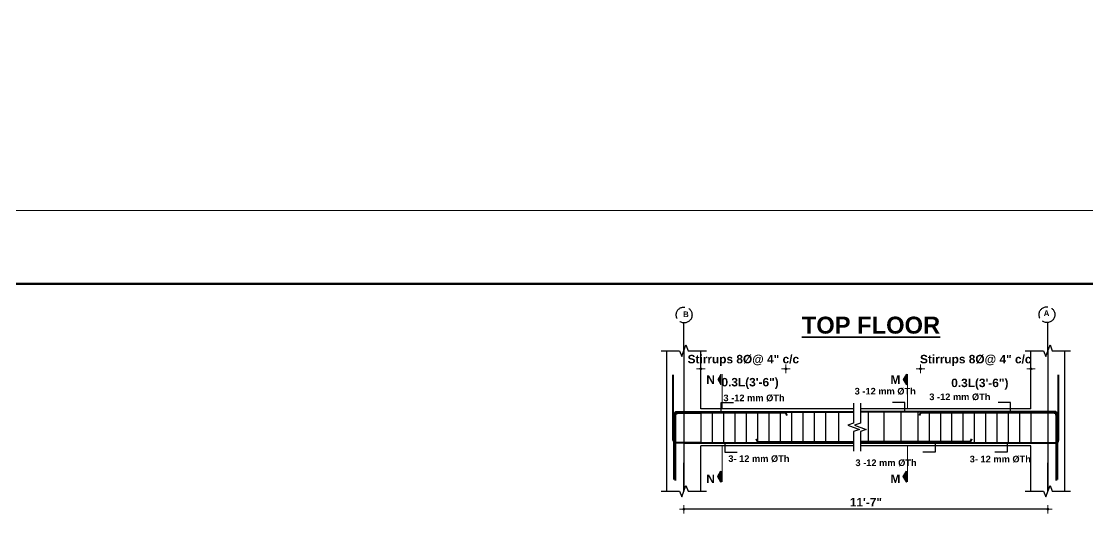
# Model space of a CAD drawing. Header units: inches. Extents: x -12071822 to 12321209, y -1222525 to 1319227.
# Drawn here: x 129119 to 129872, y 50079 to 50433 of the extents above; entities that cross this region are included whole.
import ezdxf
from ezdxf.enums import TextEntityAlignment as Align

# ---------------------------------------------------------------- set-up
doc = ezdxf.new("R2010")
doc.units = ezdxf.units.IN
doc.header["$MEASUREMENT"] = 0
doc.header["$PDMODE"] = 35
doc.linetypes.add('ACAD_ISO02W100', pattern=[15, 12, -3])
for name, color, linetype, lineweight in [('BAR', 5, 'Continuous', 40), ('BORDER', 7, 'Continuous', 60), ('Dimension', 130, 'Continuous', 9), ('Hatch', 9, 'Continuous', 9), ('HATCH1', 4, 'ACAD_ISO02W100', 13), ('TEXT', 255, 'Continuous', 35), ('Window', 3, 'Continuous', 0), ('Windows', 151, 'Continuous', 15)]:
    doc.layers.add(name, color=color, linetype=linetype, lineweight=lineweight)
doc.layers.add('STIRRUP', color=10, linetype='Continuous')
doc.styles.add('1.8 str', font='times.ttf', dxfattribs={"width": 0.8, "height": 6})
doc.styles.add('STYLE1', font='arialbd.ttf')
doc.dimstyles.new('1.4', dxfattribs={"dimscale": 0, "dimtxt": 6, "dimasz": 0.5, "dimexe": 2, "dimexo": 9, "dimgap": 2, "dimtad": 1, "dimdec": 0, "dimlfac": 0.5, "dimzin": 3, "dimdsep": 46, "dimlunit": 4, "dimtxsty": '1.8 str', "dimblk": 'DIM', "dimcen": 3, "dimdle": 3, "dimse1": 1, "dimse2": 1, "dimclrd": 256, "dimclre": 256, "dimclrt": 7, "dimadec": 1, "dimazin": 2, "dimtfac": 1, "dimtdec": 0, "dimtix": 1, "dimtofl": 0, "dimtmove": 2, "dimatfit": 3, "dimldrblk": 'ARROW', "dimfxl": 2, "dimfrac": 2, "dimtolj": 2, "dimtzin": 0, "dimarcsym": 0})

# ---------------------------------------------------------------- blocks, each defined once
blk = doc.blocks.new('DIM')
at = {"layer": 'Dimension'}
h = blk.add_hatch(color=256, dxfattribs=at)
h.paths.add_polyline_path([(0, 1.3), (0, 0), (1.3, 0, 0.414214)])
h.paths.add_polyline_path([(1.3, 0), (0, 0), (0, -1.3, 0.414214)])
h.paths.add_polyline_path([(0, 0), (-1.3, 0, 0.414214), (0, -1.3)])
h.paths.add_polyline_path([(0, 1.3, 0.414214), (-1.3, 0), (0, 0)])
for p, q in [((-6, 0), (6, 0)), ((0, 6), (0, -6))]:
    blk.add_line(p, q, dxfattribs=at)
blk.add_circle((0, 0), 1.28, dxfattribs=at)
blk = doc.blocks.new('*D2336')
at = {"layer": 'Defpoints', "color": 0, "ltscale": 10, "transparency": 16777216}
for p in [(129754.21, 50187.03), (129832.21, 50175.05), (129754.21, 50170.48)]:
    blk.add_point(p, dxfattribs=at)
at = {"layer": 'Dimension', "lineweight": -2, "ltscale": 10, "transparency": 16777216}
for p, q in [((129753.71, 50187.03), (129753.21, 50187.03)), ((129832.71, 50187.03), (129833.21, 50187.03))]:
    blk.add_line(p, q, dxfattribs=at)
at = {"layer": 'Dimension', "lineweight": -2, "ltscale": 10, "transparency": 16777216, "xscale": 0.5, "yscale": 0.5, "zscale": 0.5}
blk.add_blockref('DIM', (129754.21, 50187.03), dxfattribs=at)
at = {"layer": 'Dimension', "lineweight": -2, "ltscale": 10, "transparency": 16777216, "xscale": 0.5, "yscale": 0.5, "zscale": 0.5, "rotation": 180}
blk.add_blockref('DIM', (129832.21, 50187.03), dxfattribs=at)
at = {"layer": 'Dimension', "color": 7, "ltscale": 10, "transparency": 16777216, "insert": (129793.21, 50193.05), "char_height": 6, "attachment_point": 5, "style": 'STYLE1'}
blk.add_mtext('\\A2;Stirrups 8%%C@ 4" c/c', dxfattribs=at)
blk = doc.blocks.new('ARROW')
at = {"layer": 'Hatch'}
h = blk.add_hatch(color=256, dxfattribs=at)
h.dxf.hatch_style = 1
h.paths.add_polyline_path([(12191115.8, -1270860.1), (12191485.4, -1270660.1), (12191115.8, -1270660.1)])
for p, q in [((12191115.8, -1270860.1), (12191115.8, -1270060.1)), ((12191015.8, -1270160.1), (12196382.9, -1270160.1)), ((12191485.4, -1270660.1), (12190746.1, -1270660.1)), ((12190746.1, -1270660.1), (12191115.8, -1270860.1)), ((12191485.4, -1270660.1), (12191115.8, -1270860.1))]:
    blk.add_line(p, q, dxfattribs=at)
blk = doc.blocks.new('*D2337')
at = {"layer": 'Defpoints', "color": 0, "ltscale": 10, "transparency": 16777216}
for p in [(129599, 50187.03), (129599, 50173.48), (129659, 50155.97)]:
    blk.add_point(p, dxfattribs=at)
at = {"layer": 'Dimension', "lineweight": -2, "ltscale": 10, "transparency": 16777216}
for p, q in [((129598.5, 50187.03), (129598, 50187.03)), ((129659.5, 50187.03), (129660, 50187.03))]:
    blk.add_line(p, q, dxfattribs=at)
at = {"layer": 'Dimension', "lineweight": -2, "ltscale": 10, "transparency": 16777216, "xscale": 0.5, "yscale": 0.5, "zscale": 0.5}
blk.add_blockref('DIM', (129599, 50187.03), dxfattribs=at)
at = {"layer": 'Dimension', "lineweight": -2, "ltscale": 10, "transparency": 16777216, "xscale": 0.5, "yscale": 0.5, "zscale": 0.5, "rotation": 180}
blk.add_blockref('DIM', (129659, 50187.03), dxfattribs=at)
at = {"layer": 'Dimension', "color": 7, "ltscale": 10, "transparency": 16777216, "insert": (129629, 50193.05), "char_height": 6, "attachment_point": 5, "style": 'STYLE1'}
blk.add_mtext('\\A2;Stirrups 8%%C@ 4" c/c', dxfattribs=at)
blk = doc.blocks.new('*D2377')
at = {"layer": 'Defpoints', "color": 0, "ltscale": 10, "transparency": 16777216}
for p in [(129587, 50100.53), (129844.21, 50100.53), (129587, 50087.72)]:
    blk.add_point(p, dxfattribs=at)
at = {"layer": 'Dimension', "lineweight": -2, "ltscale": 10, "transparency": 16777216}
blk.add_line((129843.71, 50087.72), (129587.5, 50087.72), dxfattribs=at)
at = {"layer": 'Dimension', "lineweight": -2, "ltscale": 10, "transparency": 16777216, "xscale": 0.5, "yscale": 0.5, "zscale": 0.5, "rotation": 180}
blk.add_blockref('DIM', (129587, 50087.72), dxfattribs=at)
at = {"layer": 'Dimension', "lineweight": -2, "ltscale": 10, "transparency": 16777216, "xscale": 0.5, "yscale": 0.5, "zscale": 0.5}
blk.add_blockref('DIM', (129844.21, 50087.72), dxfattribs=at)
at = {"layer": 'Dimension', "color": 7, "ltscale": 10, "transparency": 16777216, "insert": (129715.61, 50092.73), "char_height": 6, "attachment_point": 5, "style": 'STYLE1'}
blk.add_mtext('\\A2;11\'-7"', dxfattribs=at)

msp = doc.modelspace()

# ---------------------------------------------------------------- hatches: boundary and pattern name
at = {"layer": 'TEXT', "ltscale": 10}
for points in [[(129613.2, 50183.27), (129613.2, 50175.77), (129610.89, 50179.52)], [(129744.23, 50183.27), (129744.23, 50175.77), (129741.92, 50179.52)], [(129613.2, 50107.13), (129613.2, 50114.63), (129610.89, 50110.88)], [(129744.23, 50107.13), (129744.23, 50114.63), (129741.92, 50110.88)]]:
    msp.add_hatch(color=256, dxfattribs=at).paths.add_polyline_path(points)

# ---------------------------------------------------------------- linework, layer by layer
for p, q in [((129587, 50199.89), (129587, 50219.84)), ((129844.21, 50199.89), (129844.21, 50219.84)), ((129587, 50199.89), (129587, 50100.53)), ((129844.21, 50199.89), (129844.21, 50100.53)), ((129587, 50100.53), (129587, 50120.48)), ((129844.21, 50100.53), (129844.21, 50120.48))]:
    msp.add_line(p, q)
at = {"ltscale": 10}
for p, q in [((129575, 50155.97), (129575, 50199.89)), ((129599, 50158.72), (129599, 50199.89)), ((129832.21, 50158.72), (129832.21, 50199.89)), ((129856.21, 50132.72), (129856.21, 50199.89)), ((129575, 50100.53), (129575, 50155.97)), ((129706.94, 50158.72), (129599, 50158.72)), ((129832.21, 50158.72), (129711.69, 50158.72)), ((129706.94, 50132.72), (129599, 50132.72)), ((129599, 50100.53), (129599, 50132.72)), ((129832.21, 50132.72), (129711.69, 50132.72)), ((129832.21, 50100.53), (129832.21, 50132.72)), ((129856.21, 50100.53), (129856.21, 50132.72))]:
    msp.add_line(p, q, dxfattribs=at)
at = {"linetype": 'Continuous', "ltscale": 10}
for points in [[(129571, 50199.89), (129584, 50199.89), (129585.5, 50195.77), (129588.5, 50204.01), (129590, 50199.89), (129603, 50199.89)], [(129828.21, 50199.89), (129841.21, 50199.89), (129842.71, 50195.77), (129845.71, 50204.01), (129847.21, 50199.89), (129860.21, 50199.89)], [(129706.94, 50162.72), (129706.94, 50148.72), (129702.82, 50147.22), (129711.06, 50144.22), (129706.94, 50142.72), (129706.94, 50128.72)], [(129706.94, 50162.72), (129706.94, 50148.72), (129702.82, 50147.22), (129711.06, 50144.22), (129706.94, 50142.72), (129706.94, 50128.72)], [(129711.69, 50162.72), (129711.69, 50148.72), (129707.57, 50147.22), (129715.82, 50144.22), (129711.69, 50142.72), (129711.69, 50128.72)], [(129571, 50100.53), (129584, 50100.53), (129585.5, 50096.41), (129588.5, 50104.65), (129590, 50100.53), (129603, 50100.53)], [(129828.21, 50100.53), (129841.21, 50100.53), (129842.71, 50096.41), (129845.71, 50104.65), (129847.21, 50100.53), (129860.21, 50100.53)]]:
    msp.add_lwpolyline(points, dxfattribs=at)
at = {"layer": 'BAR', "ltscale": 10}
for p, q in [((129587, 50156.72), (129706.94, 50156.72)), ((129587, 50134.72), (129706.94, 50134.72))]:
    msp.add_line(p, q, dxfattribs=at)
for points in [[(129599, 50134.72), (129581.51, 50134.72, -0.414214), (129579.5, 50136.74), (129579.5, 50182.72)], [(129832.21, 50134.72), (129849.7, 50134.72, 0.414214), (129851.71, 50136.74), (129851.71, 50182.72)], [(129580.25, 50108.72), (129580.25, 50154.7, -0.414214), (129582.26, 50156.72), (129599, 50156.72)], [(129581, 50107.97), (129581, 50153.95, -0.414214), (129583.01, 50155.97), (129599, 50155.97)], [(129850.96, 50108.72), (129850.96, 50154.7, 0.414214), (129848.95, 50156.72), (129832.21, 50156.72)], [(129850.21, 50107.97), (129850.21, 50153.95, 0.414214), (129848.2, 50155.97), (129832.21, 50155.97)]]:
    msp.add_lwpolyline(points, format="xyb", dxfattribs=at)
for points in [[(129660.04, 50153.97), (129659, 50155.97), (129587, 50155.97)], [(129844.21, 50156.72), (129711.69, 50156.72)], [(129844.21, 50155.97), (129754.21, 50155.97), (129753.26, 50153.97)], [(129638.04, 50137.47), (129639, 50135.47), (129706.94, 50135.47)], [(129790.17, 50137.47), (129789.21, 50135.47), (129711.69, 50135.47)], [(129711.69, 50134.72), (129844.21, 50134.72)]]:
    msp.add_lwpolyline(points, dxfattribs=at)
at = {"layer": 'BORDER'}
msp.add_lwpolyline([(131209.5, 50247.19), (131209.5, 48156.34), (128146.66, 48156.34), (128146.66, 50247.19)], close=True, dxfattribs=at)
at = {"layer": 'Dimension', "ltscale": 10}
for p, q in [((129614.05, 50158.72), (129614.05, 50183.22)), ((129745.08, 50158.72), (129745.08, 50183.22)), ((129614.05, 50107.18), (129614.05, 50132.72)), ((129745.08, 50107.18), (129745.08, 50132.72))]:
    msp.add_line(p, q, dxfattribs=at)
for points in [[(129613.2, 50175.77), (129613.2, 50183.27), (129610.89, 50179.52), (129613.2, 50175.77)], [(129744.23, 50175.77), (129744.23, 50183.27), (129741.92, 50179.52), (129744.23, 50175.77)]]:
    msp.add_lwpolyline(points, dxfattribs=at)
at = {"layer": 'HATCH1', "lineweight": 25}
for centre in [(129587.16, 50225.21), (129843.53, 50225.41)]:
    msp.add_circle(centre, 5.6, dxfattribs=at)
at = {"layer": 'STIRRUP'}
for p, q in [((129599, 50157.12), (129599, 50134.32)), ((129607, 50157.12), (129607, 50134.32)), ((129615, 50157.12), (129615, 50134.32)), ((129623, 50157.12), (129623, 50134.32)), ((129631, 50157.12), (129631, 50134.32)), ((129639, 50157.12), (129639, 50134.32)), ((129647, 50157.12), (129647, 50134.32)), ((129655, 50157.12), (129655, 50134.32)), ((129663, 50157.12), (129663, 50134.32)), ((129671, 50157.12), (129671, 50134.32)), ((129679, 50157.12), (129679, 50134.32)), ((129687.08, 50157.12), (129687.08, 50134.32)), ((129696.26, 50157.12), (129696.26, 50134.32)), ((129717.13, 50157.12), (129717.13, 50134.32)), ((129728.21, 50157.12), (129728.21, 50134.32)), ((129740.21, 50157.12), (129740.21, 50134.32)), ((129752.21, 50157.12), (129752.21, 50134.32)), ((129760.21, 50157.12), (129760.21, 50134.32)), ((129768.21, 50157.12), (129768.21, 50134.32)), ((129776.21, 50157.12), (129776.21, 50134.32)), ((129784.21, 50157.12), (129784.21, 50134.32)), ((129792.21, 50157.12), (129792.21, 50134.32)), ((129800.21, 50157.12), (129800.21, 50134.32)), ((129808.21, 50157.12), (129808.21, 50134.32)), ((129816.21, 50157.12), (129816.21, 50134.32)), ((129824.21, 50157.12), (129824.21, 50134.32)), ((129832.21, 50157.12), (129832.21, 50134.32))]:
    msp.add_line(p, q, dxfattribs=at)
at = {"layer": 'TEXT', "ltscale": 10}
for points in [[(129613.2, 50114.63), (129613.2, 50107.13), (129610.89, 50110.88), (129613.2, 50114.63)], [(129744.23, 50114.63), (129744.23, 50107.13), (129741.92, 50110.88), (129744.23, 50114.63)]]:
    msp.add_lwpolyline(points, dxfattribs=at)
at = {"layer": 'Window'}
msp.add_lwpolyline([(131261.5, 50299.19), (131261.5, 48104.34), (128094.66, 48104.34), (128094.66, 50299.19)], close=True, dxfattribs=at)
at = {"layer": 'Windows'}
msp.add_circle((127888.68, 49173.51), 6257.09, dxfattribs=at)

# ---------------------------------------------------------------- texts
at = {"layer": 'HATCH1', "lineweight": 25, "style": 'STYLE1'}
for s, p in [('B', (129586.39, 50223.66)), ('A', (129841.21, 50224.42))]:
    msp.add_text(s, height=4, dxfattribs=at).set_placement(p)
at = {"layer": 'TEXT', "style": 'STYLE1'}
msp.add_text('%%UTOP FLOOR', height=12, dxfattribs=at).set_placement((129719.19, 50217.99), align=Align.MIDDLE_CENTER)
at = {"layer": 'TEXT', "ltscale": 10, "style": 'STYLE1'}
for s, height, p in [('N', 6, (129602.89, 50176.43)), ('M', 6, (129732.95, 50176.43)), ('3 -12 mm %%CTh ', 4.68, (129707.65, 50168.93)), ('3 -12 mm %%CTh', 4.68, (129614.95, 50164.18)), ('3 -12 mm %%CTh', 4.68, (129760.4, 50164.93)), ('3- 12 mm %%CTh', 4.68, (129618.4, 50121.22)), ('3- 12 mm %%CTh', 4.68, (129788.96, 50120.91)), ('3 -12 mm %%CTh ', 4.68, (129708.22, 50118.28)), ('N', 6, (129602.89, 50106.3)), ('M', 6, (129732.95, 50106.3))]:
    msp.add_text(s, height=height, dxfattribs=at).set_placement(p)
at = {"layer": 'TEXT', "style": 'STYLE1'}
for p in [(129613.56, 50174.64), (129775.9, 50174.14)]:
    msp.add_text('0.3L(3\'-6")', height=6, dxfattribs=at).set_placement(p)

# ---------------------------------------------------------------- dimensions: what is measured, and where the dimension line sits
at = {"layer": 'Dimension', "ltscale": 10}
for base, p1, p2, text, picture, middle in [((129599, 50187.03), (129659, 50155.97), (129599, 50173.48), 'Stirrups 8%%C@ 4" c/c', '*D2337', (129629, 50193.05)), ((129754.21, 50187.03), (129832.21, 50175.05), (129754.21, 50170.48), 'Stirrups 8%%C@ 4" c/c', '*D2336', (129793.21, 50193.05)), ((129587, 50087.72), (129844.21, 50100.53), (129587, 50100.53), '11\'-7"', '*D2377', (129715.61, 50092.73))]:
    dim = msp.add_linear_dim(base=base, p1=p1, p2=p2, angle=180, text=text, dimstyle='1.4', override={"dimscale": 1, "dimtxsty": 'STYLE1'}, dxfattribs=at)
    dim.commit()
    dim.dimension.update_dxf_attribs({"geometry": picture, "text_midpoint": middle})

# ---------------------------------------------------------------- leaders
for points in [[(129613.35, 50157.12), (129613.35, 50163.33), (129622.07, 50163.33)], [(129743.18, 50157.12), (129743.18, 50163.33), (129734.46, 50163.33)], [(129817.86, 50157.12), (129817.86, 50163.33), (129809.14, 50163.33)], [(129615.84, 50134.32), (129615.84, 50128.11), (129624.56, 50128.11)], [(129764.45, 50134.32), (129764.45, 50128.11), (129755.73, 50128.11)], [(129815.38, 50134.32), (129815.38, 50128.11), (129806.66, 50128.11)]]:
    msp.add_leader(points, dimstyle='1.4', override={"dimscale": 1, "dimtxsty": 'STYLE1'}, dxfattribs=at)

doc.saveas('drawing.dxf')
